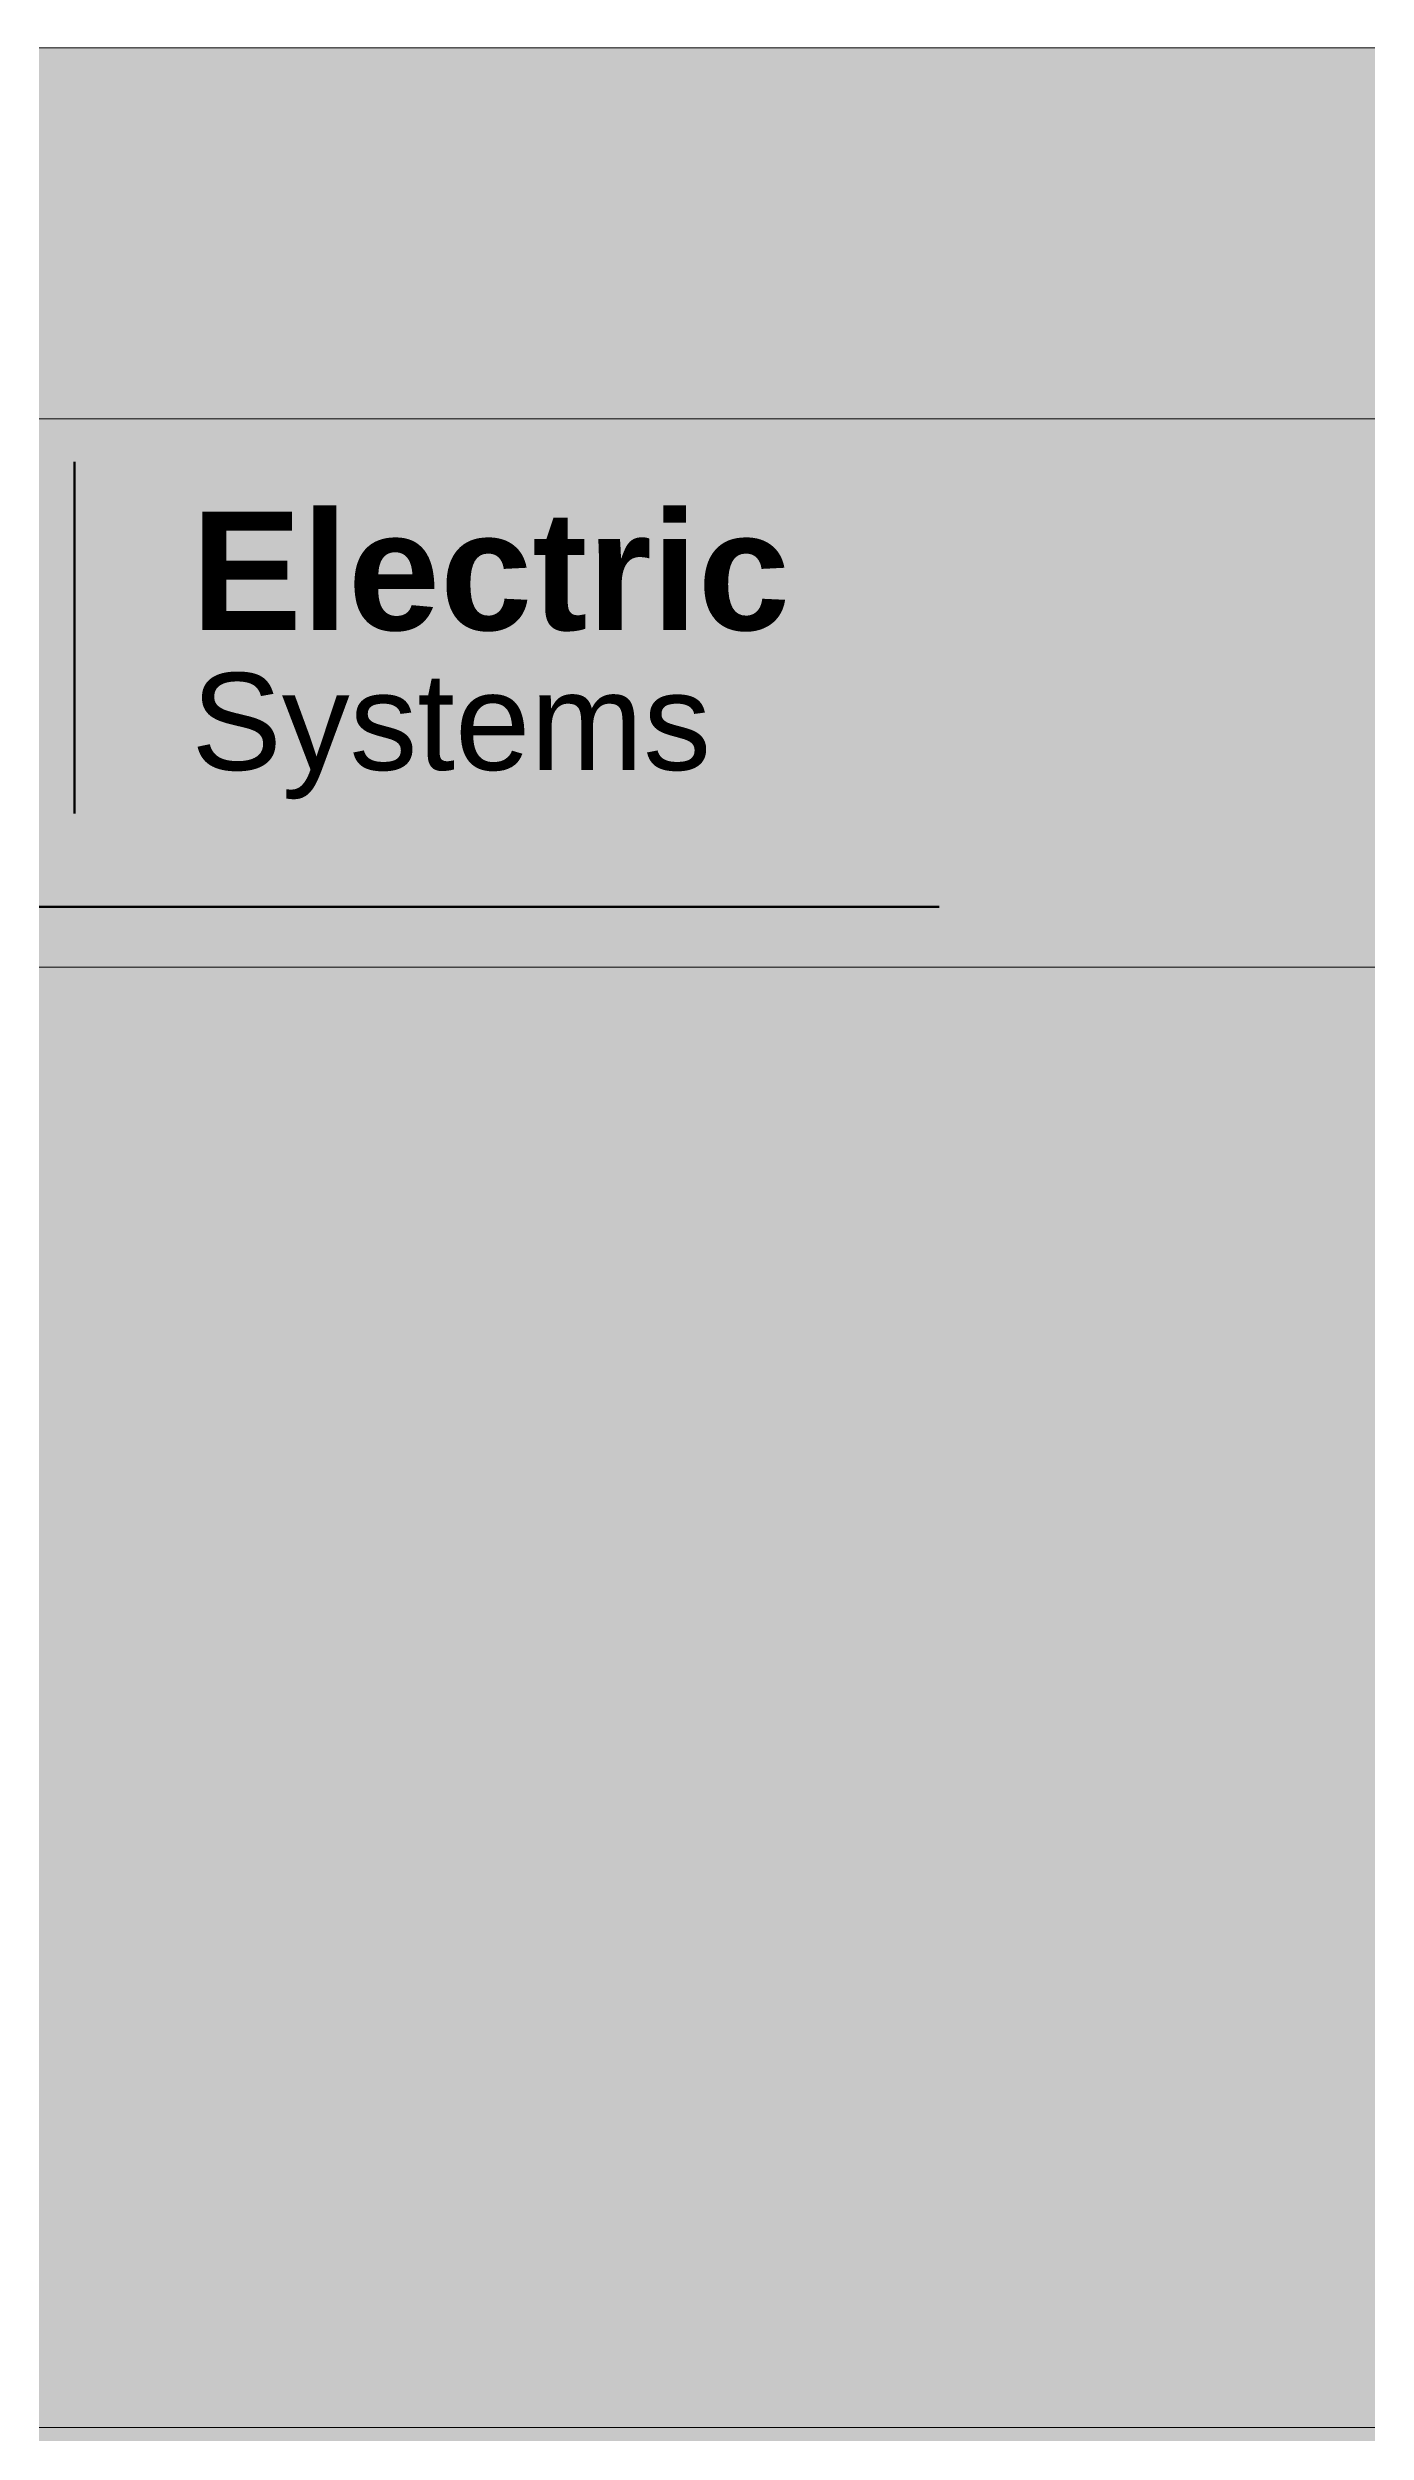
# Model space of a CAD drawing. Header units: millimetres. Extents: x 7 to 220, y 158 to 310.
# Drawn here: x 112 to 144.9, y 250 to 309.6 of the extents above; entities that cross this region are included whole.
import ezdxf

# ---------------------------------------------------------------- set-up
doc = ezdxf.new("R2010")
doc.units = ezdxf.units.MM
doc.header["$MEASUREMENT"] = 0
doc.layers.add('SI_Base new', color=7, linetype='Continuous', lineweight=0)

msp = doc.modelspace()

# ---------------------------------------------------------------- hatches: boundary and pattern name
at = {"layer": 'SI_Base new', "true_color": 0x1d252c, "transparency": 33554687}
h = msp.add_hatch(color=250, dxfattribs=at)
h.dxf.hatch_style = 2
edge = h.paths.add_edge_path()
edge.add_spline(control_points=[(215.166, 158.432), (215.166, 158.432), (12.166, 158.432), (12.166, 158.432), (9.405, 158.432), (7.166, 160.671), (7.166, 163.432), (7.166, 163.432), (7.166, 304.632), (7.166, 304.632), (7.166, 307.394), (9.405, 309.632), (12.166, 309.632), (12.166, 309.632), (215.166, 309.632), (215.166, 309.632), (217.928, 309.632), (220.166, 307.394), (220.166, 304.632), (220.166, 304.632), (220.166, 163.432), (220.166, 163.432), (220.166, 160.671), (217.928, 158.432), (215.166, 158.432)], knot_values=[0, 0, 0, 0, 1, 1, 1, 2, 2, 2, 3, 3, 3, 4, 4, 4, 5, 5, 5, 6, 6, 6, 7, 7, 7, 8, 8, 8, 8], degree=3, periodic=0)
at = {"layer": 'SI_Base new', "true_color": 0x000000, "transparency": 33554687}
h = msp.add_hatch(color=18, dxfattribs=at)
h.dxf.hatch_style = 2
edge = h.paths.add_edge_path()
edge.add_spline(control_points=[(154.29, 221.575), (154.29, 221.575), (73.625, 221.575), (73.625, 221.575), (71.416, 221.575), (69.625, 223.366), (69.625, 225.575), (69.625, 225.575), (69.625, 296.362), (69.625, 296.362), (69.625, 298.561), (71.425, 300.361), (73.625, 300.361), (73.625, 300.361), (154.29, 300.361), (154.29, 300.361), (156.499, 300.361), (158.29, 298.571), (158.29, 296.362), (158.29, 296.362), (158.29, 225.575), (158.29, 225.575), (158.29, 223.375), (156.49, 221.575), (154.29, 221.575), (154.29, 221.575), (154.29, 221.575), (154.29, 221.575)], knot_values=[0, 0, 0, 0, 1, 1, 1, 2, 2, 2, 3, 3, 3, 4, 4, 4, 5, 5, 5, 6, 6, 6, 7, 7, 7, 8, 8, 8, 9, 9, 9, 9], degree=3, periodic=0)
at = {"layer": 'SI_Base new', "true_color": 0x189cd9, "transparency": 33554687}
h = msp.add_hatch(color=142, dxfattribs=at)
h.dxf.hatch_style = 2
h.paths.add_polyline_path([(79.163, 286.655), (148.163, 286.655), (148.163, 250.155), (79.163, 250.155)])

# ---------------------------------------------------------------- linework, layer by layer
at = {"layer": 'SI_Base new', "color": 30, "lineweight": 70, "true_color": 0xed6c1e}
msp.add_line((112.631, 299.283), (112.631, 290.496), dxfattribs=at)
at = {"layer": 'SI_Base new', "color": 30, "lineweight": 50, "true_color": 0xed6c1e}
msp.add_line((93.136, 288.162), (134.229, 288.162), dxfattribs=at)
at = {"layer": 'SI_Base new'}
msp.add_lwpolyline([(79.163, 286.655), (148.163, 286.655), (148.163, 250.155), (79.163, 250.155), (79.163, 286.655)], close=True, dxfattribs=at)
for points, knots in [([(215.166, 158.432), (215.166, 158.432), (12.166, 158.432), (12.166, 158.432), (9.405, 158.432), (7.166, 160.671), (7.166, 163.432), (7.166, 163.432), (7.166, 304.632), (7.166, 304.632), (7.166, 307.394), (9.405, 309.632), (12.166, 309.632), (12.166, 309.632), (215.166, 309.632), (215.166, 309.632), (217.928, 309.632), (220.166, 307.394), (220.166, 304.632), (220.166, 304.632), (220.166, 163.432), (220.166, 163.432), (220.166, 160.671), (217.928, 158.432), (215.166, 158.432)], [0, 0, 0, 0, 1, 1, 1, 2, 2, 2, 3, 3, 3, 4, 4, 4, 5, 5, 5, 6, 6, 6, 7, 7, 7, 8, 8, 8, 8]), ([(154.29, 221.575), (154.29, 221.575), (73.625, 221.575), (73.625, 221.575), (71.416, 221.575), (69.625, 223.366), (69.625, 225.575), (69.625, 225.575), (69.625, 296.362), (69.625, 296.362), (69.625, 298.561), (71.425, 300.361), (73.625, 300.361), (73.625, 300.361), (154.29, 300.361), (154.29, 300.361), (156.499, 300.361), (158.29, 298.571), (158.29, 296.362), (158.29, 296.362), (158.29, 225.575), (158.29, 225.575), (158.29, 223.375), (156.49, 221.575), (154.29, 221.575), (154.29, 221.575), (154.29, 221.575), (154.29, 221.575)], [0, 0, 0, 0, 1, 1, 1, 2, 2, 2, 3, 3, 3, 4, 4, 4, 5, 5, 5, 6, 6, 6, 7, 7, 7, 8, 8, 8, 9, 9, 9, 9])]:
    msp.add_open_spline(points, degree=3, knots=knots, dxfattribs=at)

# ---------------------------------------------------------------- texts
at = {"layer": 'SI_Base new', "char_height": 0.2, "attachment_point": 7}
for s, insert in [('\\C7;\\c16777215;\\FHelvetica Bold|b1|i0|c1;\\H2.962680;\\W1.000000;Electric', (115.55, 295.035)), ('\\C7;\\c16777215;\\FHelvetica|b0|i0|c1;\\H2.424187;\\W1.000000;Systems', (115.55, 290.85))]:
    msp.add_mtext(s, dxfattribs=dict(at, insert=insert))

doc.saveas('drawing.dxf')
